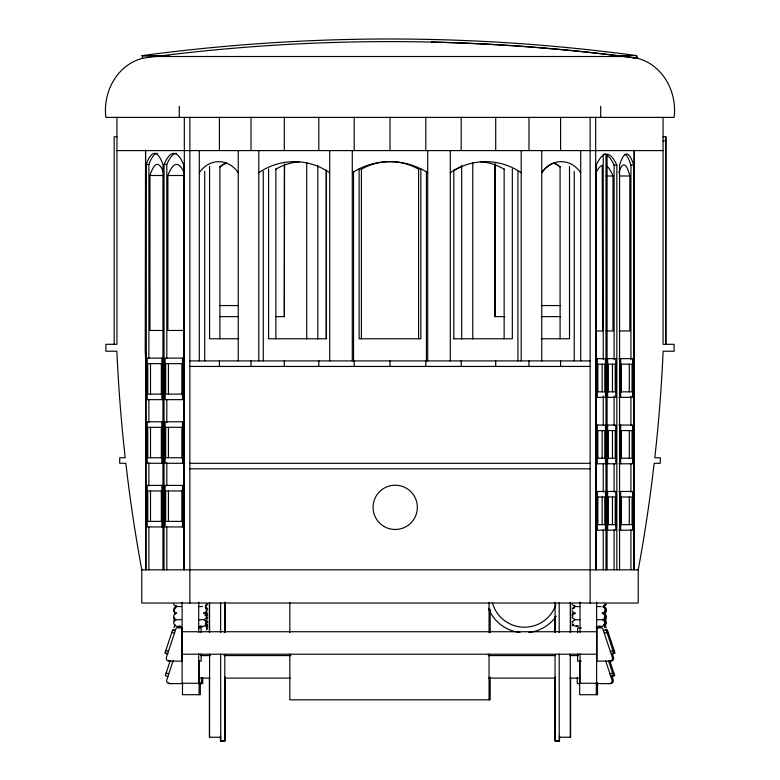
<?xml version="1.0" encoding="UTF-8"?>
<svg xmlns="http://www.w3.org/2000/svg" width="780" height="780" viewBox="0 0 780 780"><rect width="100%" height="100%" fill="white"/><g stroke="black" fill="none" stroke-linecap="round" stroke-linejoin="round"><path stroke-width="1.17" d="M665.818 136.763L665.808 344.302L665.818 136.763L663.049 136.763M145.538 150.277L145.236 351.215A1594.759 1594.759 0 0 0 146.153 369.574M275.827 316.631L284.339 316.631L284.564 163.927M173.862 627.705L175.081 624.77M604.89 611.111L603.681 614.045M142.691 58.705L142.184 55.604C210.454 46.488 279.211 41.096 348.065 39.458A1848.542 1848.542 0 0 1 636.587 55.604L637.201 58.208C662.942 64.837 677.342 91.981 674.115 117.39L105.885 117.39C102.658 91.981 117.058 64.837 142.799 58.208A1848.542 1848.542 0 0 1 637.201 58.208L636.587 55.604L611.013 55.604M173.638 630.698L173.989 629.675M170.313 660.504L165.262 675.655L167.885 676.533M173.179 660.64L166.754 679.916A2.827 2.827 0 0 0 169.435 683.631L183.368 683.631M174.418 609.034L173.862 611.111L175.081 614.045M174.418 617.331L173.862 619.408L174.418 621.484M206.515 629.782L207.07 627.705L205.852 624.77M604.334 621.484L604.89 619.408L604.334 617.331M206.534 604.12L205.462 605.592M207.782 604.12L205.852 606.118M207.363 618.091L207.782 617.302L205.237 615.4M207.782 623.893L206.71 625.365M572.218 615.596L573.29 614.114L575.152 613.265M572.218 622.187L573.29 620.704L575.152 619.856M605.143 604.12L603.203 606.118M606.392 604.12L605.309 605.592L603.457 606.45M605.972 611.5C607.464 609.55 605.621 606.957 603.457 606.674M605.972 618.091L606.528 616.444L605.309 614.114M206.651 629.616L207.07 628.456L206.154 626.818M205.852 614.045L207.07 611.111L205.852 608.166M207.753 613.178L205.237 615.118M205.852 622.342L207.07 619.408L206.515 617.331M207.753 621.484L206.242 623.005M572.9 616.473L572.247 617.331L572.637 618.091L575.152 619.632M572.247 625.638L573.758 624.117M604.919 622.342L606.138 619.408L604.919 616.473M175.276 608.205L175.929 607.523L175.081 608.166M573.875 608.205L574.538 607.523M605.309 625.365L606.528 623.035L605.972 621.387M604.061 614.698C607.201 612.992 606.479 608.117 603.203 607.006M574.762 607.093L572.247 609.034L573.29 607.523L575.152 606.674M603.389 630.552L606.011 629.675L613.841 653.152L611.218 654.03M605.514 630.259L607.259 629.675L615.088 653.152L612.466 654.03M604.266 633.175L606.889 632.297M606.382 632.882L608.137 632.297M610.34 651.407L612.963 650.53M612.466 651.115L614.211 650.53M609.999 673.91L612.622 673.033M612.115 673.618L613.87 673.033M610.867 676.533L613.499 675.655L608.439 660.504M612.115 676.533L614.737 675.655L609.687 660.504M176.543 606.674C172.653 607.015 172.653 612.7 176.543 613.041M176.543 613.265C172.653 613.606 172.653 619.291 176.543 619.632M176.543 619.856C169.718 621.767 176.446 629.08 181.272 626.33M203.599 613.041C206.232 612.788 207.851 609.209 205.462 607.523M179.702 625.892L177.626 626.33M203.599 619.632C207.499 619.291 207.499 613.606 203.599 613.265M602.209 613.041C605.436 612.856 606.499 607.883 603.057 607.093M578.302 625.892L574.148 625.892L572.218 623.893M602.209 619.632C606.099 619.291 606.099 613.606 602.209 613.265M198.88 626.33C203.707 629.08 210.424 621.767 203.599 619.856M597.48 626.33C602.306 629.08 609.034 621.767 602.209 619.856M633.76 58.276L637.201 58.208C568.932 49.091 500.175 43.709 431.32 42.071M162.883 55.965L142.184 55.604L168.977 55.604M155.698 56.511L624.302 56.511M116.951 136.763L114.182 136.763L114.192 344.302M663.049 140.907L665.818 140.907M116.951 150.599L663.049 150.599M603.233 154.177L605.992 154.177L605.992 569.819M146.133 569.819L146.133 164.434L148.882 164.434A337.945 33.16 -90 0 1 157.297 153.368M164.044 569.819L164.044 164.434L166.803 164.434A453.814 44.528 -90 0 1 176.572 153.368M607.24 155.317A505.011 49.55 -90 0 1 614.094 165.145L616.853 165.145L616.853 569.819M625.063 154.391A239.362 23.488 90 0 1 630.932 165.145L633.682 165.145L633.682 569.819M163.498 330.466L149.965 330.466L149.965 175.5L162.874 175.5M184.109 330.466L167.885 330.466L167.885 175.5L183.144 175.5M605.972 175.997L613.012 175.997L613.012 330.964L605.972 330.964M619.281 175.997L629.84 175.997L629.84 330.964L619.096 330.964M219.911 305.555L238.105 305.555M541.154 305.555L560.567 305.555M219.862 316.631L238.222 316.631M504.845 316.631L494.89 316.631L494.89 163.927M541.144 316.631L560.683 316.631M595.657 330.964L602.696 330.964L602.228 165.243A405.395 39.78 90 0 0 596.066 172.633M238.758 338.764L209.566 338.764L209.566 166.52M453.56 338.764L512.333 338.764L512.333 168.938M541.242 338.764L569.507 338.764L569.507 166.52M163.712 358.137L147.215 358.137L147.215 399.643L163.712 399.643M184.109 358.137L165.136 358.137L165.136 399.643L184.109 399.643M595.462 358.634L605.446 358.634L605.446 397.371L595.462 397.371M606.031 358.634L615.761 358.634L615.761 397.371L606.031 397.371M618.813 358.634L632.6 358.634L632.6 397.371L618.813 397.371M189.862 360.916L590.138 360.916M161.821 363.665L147.761 363.665L147.761 394.105L161.821 394.105M182.393 363.665L165.682 363.665L165.682 394.105L182.393 394.105M597.441 364.172L604.9 364.172L604.9 391.843L597.441 391.843M607.766 364.172L615.225 364.172L615.225 391.843L607.766 391.843M620.851 364.172L632.053 364.172L632.053 391.843L620.851 391.843M189.862 366.444L590.138 366.444M163.712 421.775L147.215 421.775L147.215 463.291L163.712 463.291M184.109 421.775L165.136 421.775L165.136 463.291L184.109 463.291M595.462 425.051L605.446 425.051L605.446 463.788L595.462 463.788M606.031 425.051L615.761 425.051L615.761 463.788L606.031 463.788M618.813 425.051L632.6 425.051L632.6 463.788L618.813 463.788M161.821 427.313L147.761 427.313L147.761 457.753L161.821 457.753M182.393 427.313L165.682 427.313L165.682 457.753L182.393 457.753M597.441 430.579L604.9 430.579L604.9 458.25L597.441 458.25M607.766 430.579L615.225 430.579L615.225 458.25L607.766 458.25M620.851 430.579L632.053 430.579L632.053 458.25L620.851 458.25M189.862 463.3L590.138 463.3M189.862 468.829L590.138 468.829M163.712 485.423L147.215 485.423L147.215 526.929L163.712 526.929M184.109 485.423L165.136 485.423L165.136 526.929L184.109 526.929M161.821 490.961L147.761 490.961L147.761 521.401L161.821 521.401M182.393 490.961L165.682 490.961L165.682 521.401L182.393 521.401M595.462 491.459L605.446 491.459L605.446 530.195L595.462 530.195M606.031 491.459L615.761 491.459L615.761 530.195L606.031 530.195M618.813 491.459L632.6 491.459L632.6 530.195L618.813 530.195M597.441 496.997L604.9 496.997L604.9 524.667L597.441 524.667M607.766 496.997L615.225 496.997L615.225 524.667L607.766 524.667M620.851 496.997L632.053 496.997L632.053 524.667L620.851 524.667M116.951 117.39L116.951 344.302L105.885 344.302L105.885 351.215L116.873 351.215A1592.272 1592.272 0 0 0 123.581 442.709L125.2 457.753L119.72 457.753L119.72 463.291L125.824 463.291L127.735 479.173A1592.272 1592.272 0 0 0 141.784 569.819L638.216 569.819A1592.272 1592.272 0 0 0 652.265 479.173L654.176 463.291L660.28 463.291L660.28 457.753L654.8 457.753L656.419 442.709A1592.272 1592.272 0 0 0 663.127 351.215L674.115 351.215L674.115 344.302L663.049 344.302L663.049 117.39M177.626 606.557L181.272 606.557M198.88 606.557L202.527 606.557M576.225 606.557L579.871 606.557M597.48 606.557L601.136 606.557M177.626 619.739L181.272 619.739M198.88 619.739L202.527 619.739M576.225 619.739L579.871 619.739M597.48 619.739L601.136 619.739M576.225 626.33L577.892 626.33M182.208 627.919L176.241 627.919L166.413 657.413A2.827 2.827 0 0 0 169.094 661.128L181.769 661.128L181.769 627.919M198.724 627.919L201.143 627.919L201.143 632.668M581.246 627.919L577.609 627.919L577.609 632.668M596.125 627.919L602.511 627.919L612.349 657.413A2.827 2.827 0 0 1 609.667 661.128L596.983 661.128L596.983 627.919M182.12 631.732L596.632 631.732M182.12 654.215L596.632 654.215M200.84 655.58L210.58 655.58M223.977 655.58L290.959 655.58M488.26 655.58L555.243 655.58M569.858 655.58L578.38 655.58M198.724 661.128L201.143 661.128L201.143 654.01M581.246 661.128L577.609 661.128L577.609 654.01M199.066 678.103L210.015 678.103M224.601 678.103L290.296 678.103M488.485 678.103L555.399 678.103M569.956 678.103L579.686 678.103M182.12 683.27L198.724 683.27L198.724 653.845M596.632 683.27L580.027 683.27L580.027 653.845M199.066 683.631L202.732 683.631L202.732 677.703M579.686 683.631L577.268 683.631L577.268 677.703M220.808 737.227L209.401 737.246L209.401 677.644M559.192 737.227L570.599 737.246L570.599 677.644M220.643 740.805L224.952 740.805M555.048 740.805L559.358 740.805M142.184 55.604L153.017 55.721M601.136 626.33L599.059 625.892M202.527 626.33L200.45 625.892M205.998 626.213L207.899 627.295M575.152 606.45L573.29 605.592L572.218 604.12M575.152 613.041L573.29 612.183L572.218 610.711M176.543 606.45L174.691 605.592L173.608 604.12M175.364 630.552L172.741 629.675L164.911 653.152L167.534 654.03M171.863 632.297L174.486 633.175M165.789 650.53L168.412 651.407M166.159 653.152L167.905 653.737M166.13 673.033L168.763 673.91M205.237 607.093L207.753 609.034L205.852 607.006M205.237 623.698L207.753 625.638M574.538 605.592L575.396 606.118M175.929 605.592L176.797 606.118M604.061 624.117L605.582 625.638L606.138 627.705M573.758 614.698L572.247 613.178M206.71 614.114L207.782 615.596M603.681 624.77L604.89 627.705M572.247 621.484L572.9 622.342M207.363 621.387L207.782 622.187M612.076 652.87L613.587 657.413A2.827 2.827 0 0 1 610.906 661.128M611.734 675.383L613.246 679.916A2.827 2.827 0 0 1 610.565 683.631L596.632 683.631L596.632 602.15M605.572 660.64L611.998 679.916A2.827 2.827 0 0 1 609.317 683.631M638.216 569.819L638.216 603.028L141.784 603.028L141.784 569.819M634.413 150.277L634.413 569.819M633.994 150.277L633.994 351.215A1594.759 1594.759 0 0 1 633.779 355.807M630.932 165.145L630.932 359.59M630.932 396.045L630.932 425.207M630.932 464.1L630.932 492.043M630.932 529.717L630.932 569.819M629.304 364.172L629.304 391.843M629.304 430.579L629.304 458.25M629.304 496.997L629.304 524.667M621.192 364.172L621.192 391.843M621.192 430.579L621.192 458.25M621.192 496.997L621.192 524.667M620.656 358.634L620.656 397.371M620.656 425.051L620.656 463.788M620.656 491.459L620.656 530.195M619.564 569.819L619.564 165.145A239.362 23.488 -90 0 1 633.682 165.145M614.094 165.145L614.094 359.59M614.094 396.045L614.094 425.207M614.094 464.1L614.094 492.043M614.094 529.717L614.094 569.819M612.466 364.172L612.466 391.843M612.466 430.579L612.466 458.25M612.466 496.997L612.466 524.667M608.166 364.172L608.166 391.843M608.166 430.579L608.166 458.25M608.166 496.997L608.166 524.667M607.62 358.634L607.62 397.371M607.62 425.051L607.62 463.788M607.62 491.459L607.62 530.195M607.074 154.177L607.074 569.819M603.233 155.395L603.233 359.57M603.233 396.026L603.233 425.197M603.233 464.09L603.233 492.043M603.233 529.717L603.233 569.819M602.15 364.172L602.15 391.843M602.15 430.579L602.15 458.25M602.15 496.997L602.15 524.667M600.678 106.324L600.678 117.39M597.841 364.172L597.841 391.843M597.841 430.579L597.841 458.25M597.841 496.997L597.841 524.667M597.538 682.539L597.538 694.707L579.686 694.707L579.686 661.255M597.304 358.634L597.304 397.371M597.304 425.051L597.304 463.788M597.304 491.459L597.304 530.195M596.212 569.819L596.212 165.145A505.011 49.55 90 0 1 604.802 154.391L608.264 154.391A505.011 49.55 90 0 1 616.853 165.145M596.291 682.539L596.291 694.707M595.676 117.39L595.676 569.819M590.138 117.39L590.138 603.028M580.7 150.599L580.7 360.906M580.027 602.15L580.027 632.424M574.236 171.386L574.236 360.906M570.599 603.964L570.599 632.044M570.268 602.882L570.268 632.531M570.268 654.127L570.297 737.246M560.576 117.39L560.576 150.599M560.576 360.916L560.576 366.444M560.089 166.52L560.089 338.764M559.523 736.271L559.523 741L555.077 741L555.048 654.488M559.192 602.882L559.192 632.531M559.192 654.127L559.231 741M555.38 616.912L555.38 632.229M555.38 677.03L555.38 741M555.204 616.405L555.204 632.161M555.204 677.255L555.204 740.805M555.077 602.306L555.077 632.229M541.759 150.599L541.759 360.906M528.976 117.39L528.976 150.599M528.976 360.916L528.976 366.444M521.196 150.599L521.196 360.906M517.93 171.386L517.93 360.906M504.143 168.938L504.143 338.764M495.709 117.39L495.709 150.599M495.709 360.916L495.709 366.444M495.134 163.927L495.134 316.631M490.171 609.209L490.171 632.619M490.171 677.128L490.171 699.816L289.828 699.816L289.828 654.127M489.06 602.54L489.06 632.619M489.06 654.127L489.06 699.816M472.758 162.757L472.758 339.037M461.682 165.311L461.682 339.105M461.185 117.39L461.185 150.599M461.185 360.916L461.185 366.444M453.814 170.157L453.814 338.764M450.284 150.599L450.284 360.906M427.713 150.599L427.713 360.906M426.426 171.386L426.426 360.906M425.802 117.39L425.802 150.599M425.802 360.916L425.802 366.444M420.859 168.938L420.859 338.764L359.112 338.764L359.112 168.938M418.597 168.938L418.597 338.764M390 117.39L390 150.599M390 360.916L390 366.444M361.403 168.938L361.403 338.764M354.198 117.39L354.198 150.599M354.198 360.916L354.198 366.444M353.535 171.386L353.535 360.906M352.287 150.599L352.287 360.906M329.716 150.599L329.716 360.906M326.44 170.157L326.44 338.764L268.593 338.764L268.593 168.938M326.186 170.157L326.186 338.764M318.815 117.39L318.815 150.599M318.815 360.916L318.815 366.444M317.791 165.311L317.791 339.105M306.725 162.747L306.725 339.037M289.828 602.54L289.828 632.619M284.339 165.136L284.339 316.631M284.29 117.39L284.29 150.599M284.29 360.916L284.29 366.444M275.857 168.938L275.857 338.764M263.269 171.386L263.269 360.906M258.804 150.599L258.804 360.906M251.023 117.39L251.023 150.599M251.023 360.916L251.023 366.444M238.241 150.599L238.241 360.906M224.923 602.306L224.923 632.229M224.923 677.03L224.923 741L220.477 741L220.477 736.271M224.796 602.462L224.796 632.161M224.796 654.488L224.796 740.805M224.62 602.306L224.62 632.229M224.62 677.03L224.62 741M220.643 602.882L220.643 632.531M220.643 654.127L220.769 741M219.911 166.52L219.911 338.764M219.424 117.39L219.424 150.599M219.424 360.916L219.424 366.444M209.576 602.882L209.576 632.531M209.576 654.127L209.576 737.227M209.401 603.964L209.401 632.044M204.721 171.386L204.721 360.906M201.493 677.703L201.493 683.631M200.314 682.539L200.314 694.707L182.461 694.707L182.461 682.539M199.3 150.599L199.3 360.906M199.066 661.255L199.066 694.707M198.724 602.15L198.724 632.424M189.862 117.39L189.862 603.028M184.324 117.39L184.324 569.819M183.593 569.819L183.593 164.434A453.814 44.528 90 0 0 164.044 164.434M182.51 358.137L182.51 399.643M182.51 421.775L182.51 463.291M182.51 485.423L182.51 526.929M182.12 602.15L182.12 683.631M181.964 363.665L181.964 394.105M181.964 427.313L181.964 457.753M181.964 490.961L181.964 521.401M179.293 106.324L179.293 117.39M168.431 363.665L168.431 394.105M168.431 427.313L168.431 457.753M168.431 490.961L168.431 521.401M166.803 164.434L166.803 358M166.803 399.389L166.803 422.516M166.803 462.696L166.803 485.823M166.803 527.212L166.803 569.819M162.961 569.819L162.961 164.434A337.945 33.16 -90 0 0 146.133 164.434M161.879 358.137L161.879 399.643M161.879 421.775L161.879 463.291M161.879 485.423L161.879 526.929M161.333 363.665L161.333 394.105M161.333 427.313L161.333 457.753M161.333 490.961L161.333 521.401M150.511 363.665L150.511 394.105M150.511 427.313L150.511 457.753M150.511 490.961L150.511 521.401M148.882 164.434L148.882 358M148.882 399.389L148.882 422.516M148.882 462.696L148.882 485.823M148.882 527.212L148.882 569.819M145.587 150.277L145.587 569.819M556.159 616.229A38.737 38.737 0 0 1 528.908 632.492M519.928 632.492A38.737 38.737 0 0 1 488.416 608.312M555.867 604.675A33.209 33.209 0 0 1 492.346 602.608M167.885 175.5A359.736 35.295 90 0 1 183.836 172.126M149.965 175.5A257.692 25.282 -90 0 1 163.439 172.136M146.26 364.962A1592.272 1592.272 0 0 1 145.587 351.215M634.413 351.215A1592.272 1592.272 0 0 1 633.74 364.962M450.284 172.731A67.665 64.691 90 0 1 521.196 172.731M199.3 172.731A29.113 24.814 90 0 1 238.241 172.731M352.287 172.731A69.781 69.781 0 0 1 427.713 172.731M258.804 172.731A67.665 64.691 -90 0 1 329.716 172.731M580.7 172.731A29.113 24.814 -90 0 0 541.759 172.731A29.113 24.814 90 0 1 553.878 162.971M275.467 169.435A56.725 54.58 90 0 1 299.569 161.782M480.431 161.782A56.725 54.58 -90 0 1 504.533 169.435M360.984 169.426A58.081 58.081 0 0 1 419.016 169.426M618.862 172.643A172.945 16.965 90 0 1 629.84 175.997M606.879 166.169A405.395 39.78 90 0 1 613.012 175.997M453.843 170.459A67.665 64.691 -90 0 1 461.341 166.666M170.684 683.631A2.827 2.827 0 0 1 168.675 682.802M170.332 661.128A2.827 2.827 0 0 1 169.894 661.099M169.046 660.816A2.827 2.827 0 0 1 168.334 660.299M384.14 526.51A22.133 22.133 0 0 0 417.349 507.341A22.133 22.133 0 0 0 384.14 488.163A22.133 22.133 0 0 0 384.14 526.51M559.904 166.803A25.272 22.045 90 0 0 553.605 162.981A25.272 22.045 -90 0 1 559.904 166.803M226.395 162.981A25.272 22.045 90 0 0 220.096 166.803A25.272 22.045 -90 0 1 226.395 162.981"/></g></svg>
